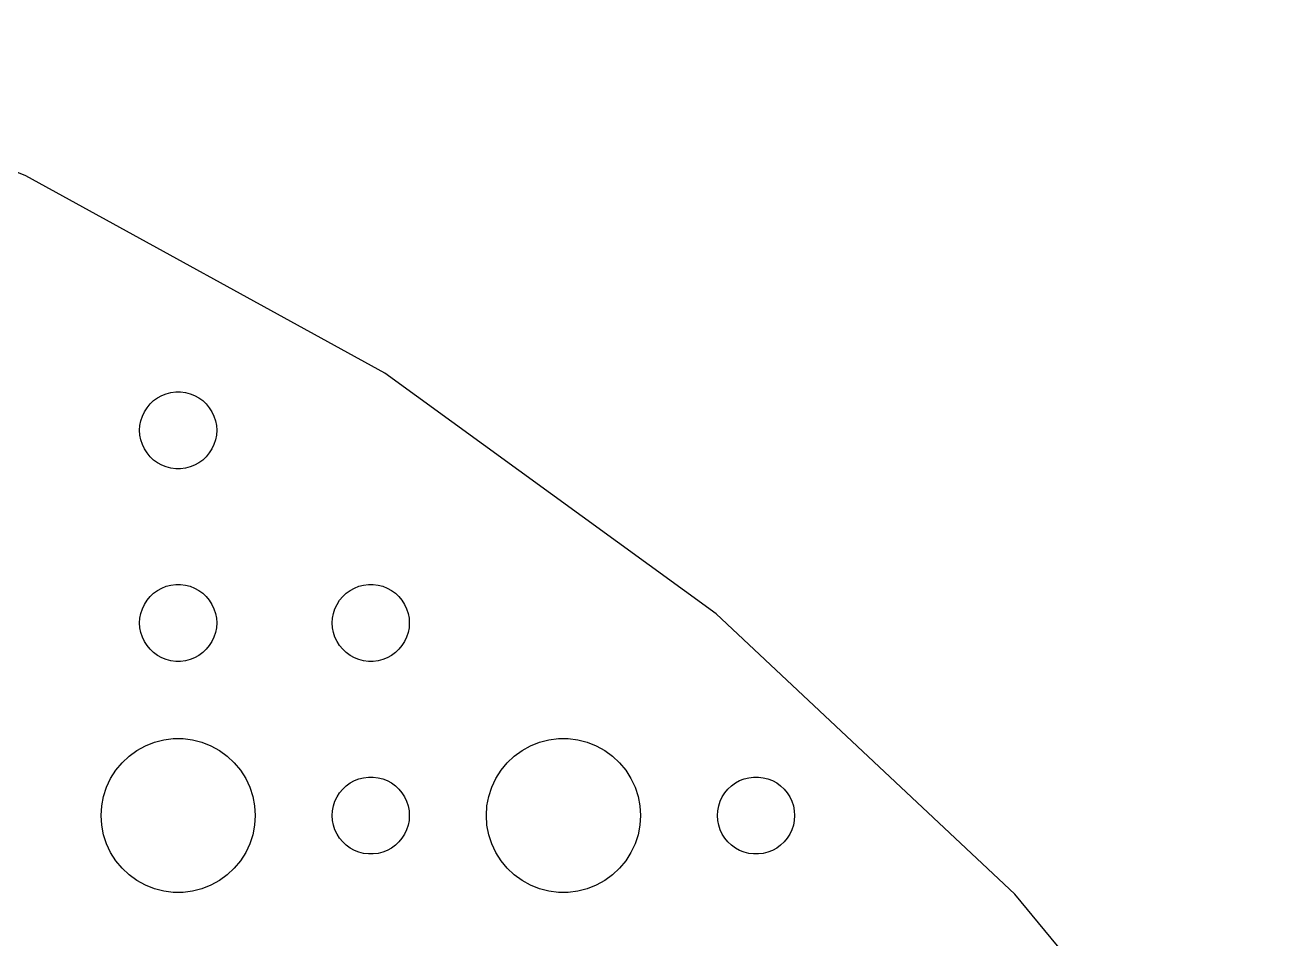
# Model space of a CAD drawing. Header units: metres. Extents: x -127 to 127, y -127 to 127.
# Drawn here: x 54.04 to 102.75, y 85.19 to 120.78 of the extents above; entities that cross this region are included whole.
import ezdxf

# ---------------------------------------------------------------- set-up
doc = ezdxf.new("R2010")
doc.units = ezdxf.units.M

msp = doc.modelspace()

# ---------------------------------------------------------------- linework, layer by layer
for p, q in [((54.074, 114.913), (39.2451, 120.784)), ((68.05, 107.23), (54.074, 114.913)), ((80.9529, 97.8552), (68.05, 107.23)), ((59.0439, 106.156), (59.1963, 106.266)), ((59.1963, 106.266), (59.3613, 106.357)), ((59.3613, 106.357), (59.5365, 106.427)), ((59.5365, 106.427), (59.7189, 106.473)), ((59.7189, 106.473), (59.9058, 106.497)), ((59.9058, 106.497), (60.0942, 106.497)), ((60.0942, 106.497), (60.2811, 106.473)), ((60.2811, 106.473), (60.4635, 106.427)), ((60.4635, 106.427), (60.6387, 106.357)), ((60.6387, 106.357), (60.8037, 106.266)), ((60.8037, 106.266), (60.9561, 106.156)), ((58.6053, 105.552), (58.6855, 105.723)), ((58.6855, 105.723), (58.7865, 105.882)), ((58.7865, 105.882), (58.9065, 106.027)), ((58.9065, 106.027), (59.0439, 106.156)), ((60.9561, 106.156), (61.0934, 106.027)), ((61.0934, 106.027), (61.2135, 105.882)), ((61.2135, 105.882), (61.3145, 105.723)), ((61.3145, 105.723), (61.3947, 105.552)), ((58.5118, 105.188), (58.5471, 105.373)), ((58.5471, 105.373), (58.6053, 105.552)), ((61.3947, 105.552), (61.4529, 105.373)), ((61.4529, 105.373), (61.4882, 105.188)), ((58.5, 105), (58.5118, 105.188)), ((58.5118, 104.812), (58.5, 105)), ((58.5471, 104.627), (58.5118, 104.812)), ((61.4882, 104.812), (61.4529, 104.627)), ((61.4882, 105.188), (61.5, 105)), ((61.5, 105), (61.4882, 104.812)), ((58.6053, 104.448), (58.5471, 104.627)), ((58.6855, 104.277), (58.6053, 104.448)), ((58.7865, 104.118), (58.6855, 104.277)), ((61.3145, 104.277), (61.2135, 104.118)), ((61.3947, 104.448), (61.3145, 104.277)), ((61.4529, 104.627), (61.3947, 104.448)), ((58.9065, 103.973), (58.7865, 104.118)), ((59.0439, 103.844), (58.9065, 103.973)), ((59.1963, 103.734), (59.0439, 103.844)), ((60.9561, 103.844), (60.8037, 103.734)), ((61.0934, 103.973), (60.9561, 103.844)), ((61.2135, 104.118), (61.0934, 103.973)), ((59.3613, 103.643), (59.1963, 103.734)), ((59.5365, 103.573), (59.3613, 103.643)), ((59.7189, 103.527), (59.5365, 103.573)), ((59.9058, 103.503), (59.7189, 103.527)), ((60.0942, 103.503), (59.9058, 103.503)), ((60.2811, 103.527), (60.0942, 103.503)), ((60.4635, 103.573), (60.2811, 103.527)), ((60.6387, 103.643), (60.4635, 103.573)), ((60.8037, 103.734), (60.6387, 103.643)), ((59.3613, 98.8572), (59.5365, 98.9266)), ((59.5365, 98.9266), (59.7189, 98.9734)), ((59.7189, 98.9734), (59.9058, 98.997)), ((59.9058, 98.997), (60.0942, 98.997)), ((60.0942, 98.997), (60.2811, 98.9734)), ((60.2811, 98.9734), (60.4635, 98.9266)), ((60.4635, 98.9266), (60.6387, 98.8572)), ((66.8613, 98.8572), (67.0365, 98.9266)), ((67.0365, 98.9266), (67.2189, 98.9734)), ((67.2189, 98.9734), (67.4058, 98.997)), ((67.4058, 98.997), (67.5942, 98.997)), ((67.5942, 98.997), (67.7811, 98.9734)), ((67.7811, 98.9734), (67.9635, 98.9266)), ((67.9635, 98.9266), (68.1387, 98.8572)), ((58.7865, 98.3817), (58.9065, 98.5268)), ((58.9065, 98.5268), (59.0439, 98.6558)), ((59.0439, 98.6558), (59.1963, 98.7665)), ((59.1963, 98.7665), (59.3613, 98.8572)), ((60.6387, 98.8572), (60.8037, 98.7665)), ((60.8037, 98.7665), (60.9561, 98.6558)), ((60.9561, 98.6558), (61.0934, 98.5268)), ((61.0934, 98.5268), (61.2135, 98.3817)), ((66.2865, 98.3817), (66.4065, 98.5268)), ((66.4065, 98.5268), (66.5439, 98.6558)), ((66.5439, 98.6558), (66.6963, 98.7665)), ((66.6963, 98.7665), (66.8613, 98.8572)), ((68.1387, 98.8572), (68.3037, 98.7665)), ((68.3037, 98.7665), (68.4561, 98.6558)), ((68.4561, 98.6558), (68.5934, 98.5268)), ((68.5934, 98.5268), (68.7135, 98.3817)), ((58.5471, 97.873), (58.6053, 98.0522)), ((58.6053, 98.0522), (58.6855, 98.2226)), ((58.6855, 98.2226), (58.7865, 98.3817)), ((61.2135, 98.3817), (61.3145, 98.2226)), ((61.3145, 98.2226), (61.3947, 98.0522)), ((61.3947, 98.0522), (61.4529, 97.873)), ((66.0471, 97.873), (66.1053, 98.0522)), ((66.1053, 98.0522), (66.1855, 98.2226)), ((66.1855, 98.2226), (66.2865, 98.3817)), ((68.7135, 98.3817), (68.8145, 98.2226)), ((68.8145, 98.2226), (68.8947, 98.0522)), ((68.8947, 98.0522), (68.9529, 97.873)), ((58.5, 97.5), (58.5118, 97.688)), ((58.5118, 97.312), (58.5, 97.5)), ((58.5118, 97.688), (58.5471, 97.873)), ((61.4529, 97.873), (61.4882, 97.688)), ((61.4882, 97.688), (61.5, 97.5)), ((61.5, 97.5), (61.4882, 97.312)), ((66, 97.5), (66.0118, 97.688)), ((66.0118, 97.312), (66, 97.5)), ((66.0118, 97.688), (66.0471, 97.873)), ((68.9529, 97.873), (68.9882, 97.688)), ((68.9882, 97.688), (69, 97.5)), ((69, 97.5), (68.9882, 97.312)), ((92.579, 86.9375), (80.9529, 97.8552)), ((58.5471, 97.127), (58.5118, 97.312)), ((58.6053, 96.9478), (58.5471, 97.127)), ((58.6855, 96.7774), (58.6053, 96.9478)), ((61.3947, 96.9478), (61.3145, 96.7774)), ((61.4529, 97.127), (61.3947, 96.9478)), ((61.4882, 97.312), (61.4529, 97.127)), ((66.0471, 97.127), (66.0118, 97.312)), ((66.1053, 96.9478), (66.0471, 97.127)), ((66.1855, 96.7774), (66.1053, 96.9478)), ((68.8947, 96.9478), (68.8145, 96.7774)), ((68.9529, 97.127), (68.8947, 96.9478)), ((68.9882, 97.312), (68.9529, 97.127)), ((58.7865, 96.6183), (58.6855, 96.7774)), ((58.9065, 96.4732), (58.7865, 96.6183)), ((59.0439, 96.3442), (58.9065, 96.4732)), ((61.0934, 96.4732), (60.9561, 96.3442)), ((61.2135, 96.6183), (61.0934, 96.4732)), ((61.3145, 96.7774), (61.2135, 96.6183)), ((66.2865, 96.6183), (66.1855, 96.7774)), ((66.4065, 96.4732), (66.2865, 96.6183)), ((66.5439, 96.3442), (66.4065, 96.4732)), ((68.5934, 96.4732), (68.4561, 96.3442)), ((68.7135, 96.6183), (68.5934, 96.4732)), ((68.8145, 96.7774), (68.7135, 96.6183)), ((59.1963, 96.2335), (59.0439, 96.3442)), ((59.3613, 96.1428), (59.1963, 96.2335)), ((59.5365, 96.0734), (59.3613, 96.1428)), ((59.7189, 96.0266), (59.5365, 96.0734)), ((59.9058, 96.003), (59.7189, 96.0266)), ((60.0942, 96.003), (59.9058, 96.003)), ((60.2811, 96.0266), (60.0942, 96.003)), ((60.4635, 96.0734), (60.2811, 96.0266)), ((60.6387, 96.1428), (60.4635, 96.0734)), ((60.8037, 96.2335), (60.6387, 96.1428)), ((60.9561, 96.3442), (60.8037, 96.2335)), ((66.6963, 96.2335), (66.5439, 96.3442)), ((66.8613, 96.1428), (66.6963, 96.2335)), ((67.0365, 96.0734), (66.8613, 96.1428)), ((67.2189, 96.0266), (67.0365, 96.0734)), ((67.4058, 96.003), (67.2189, 96.0266)), ((67.5942, 96.003), (67.4058, 96.003)), ((67.7811, 96.0266), (67.5942, 96.003)), ((67.9635, 96.0734), (67.7811, 96.0266)), ((68.1387, 96.1428), (67.9635, 96.0734)), ((68.3037, 96.2335), (68.1387, 96.1428)), ((68.4561, 96.3442), (68.3037, 96.2335)), ((58.3925, 92.533), (58.7227, 92.7145)), ((58.7227, 92.7145), (59.0729, 92.8532)), ((59.0729, 92.8532), (59.4379, 92.9469)), ((59.4379, 92.9469), (59.8116, 92.9941)), ((59.8116, 92.9941), (60.1884, 92.9941)), ((60.1884, 92.9941), (60.5621, 92.9469)), ((60.5621, 92.9469), (60.927, 92.8532)), ((60.927, 92.8532), (61.2773, 92.7145)), ((61.2773, 92.7145), (61.6075, 92.533)), ((73.3925, 92.533), (73.7227, 92.7145)), ((73.7227, 92.7145), (74.073, 92.8532)), ((74.073, 92.8532), (74.4379, 92.9469)), ((74.4379, 92.9469), (74.8116, 92.9941)), ((74.8116, 92.9941), (75.1884, 92.9941)), ((75.1884, 92.9941), (75.5621, 92.9469)), ((75.5621, 92.9469), (75.927, 92.8532)), ((75.927, 92.8532), (76.2773, 92.7145)), ((76.2773, 92.7145), (76.6075, 92.533)), ((57.8131, 92.0536), (58.0877, 92.3115)), ((58.0877, 92.3115), (58.3925, 92.533)), ((61.6075, 92.533), (61.9123, 92.3115)), ((61.9123, 92.3115), (62.1869, 92.0536)), ((72.8131, 92.0536), (73.0877, 92.3115)), ((73.0877, 92.3115), (73.3925, 92.533)), ((76.6075, 92.533), (76.9123, 92.3115)), ((76.9123, 92.3115), (77.1869, 92.0536)), ((57.3711, 91.4453), (57.5729, 91.7634)), ((57.5729, 91.7634), (57.8131, 92.0536)), ((62.1869, 92.0536), (62.427, 91.7634)), ((62.427, 91.7634), (62.6289, 91.4453)), ((72.3711, 91.4453), (72.573, 91.7634)), ((72.573, 91.7634), (72.8131, 92.0536)), ((77.1869, 92.0536), (77.427, 91.7634)), ((77.427, 91.7634), (77.6289, 91.4453)), ((57.0942, 90.7461), (57.2107, 91.1044)), ((57.2107, 91.1044), (57.3711, 91.4453)), ((62.6289, 91.4453), (62.7893, 91.1044)), ((62.7893, 91.1044), (62.9057, 90.7461)), ((66.4065, 91.0268), (66.5439, 91.1558)), ((66.5439, 91.1558), (66.6963, 91.2665)), ((66.6963, 91.2665), (66.8613, 91.3572)), ((66.8613, 91.3572), (67.0365, 91.4266)), ((67.0365, 91.4266), (67.2189, 91.4734)), ((67.2189, 91.4734), (67.4058, 91.497)), ((67.4058, 91.497), (67.5942, 91.497)), ((67.5942, 91.497), (67.7811, 91.4734)), ((67.7811, 91.4734), (67.9635, 91.4266)), ((67.9635, 91.4266), (68.1387, 91.3572)), ((68.1387, 91.3572), (68.3037, 91.2665)), ((68.3037, 91.2665), (68.4561, 91.1558)), ((68.4561, 91.1558), (68.5934, 91.0268)), ((72.0943, 90.7461), (72.2107, 91.1044)), ((72.2107, 91.1044), (72.3711, 91.4453)), ((77.6289, 91.4453), (77.7893, 91.1044)), ((77.7893, 91.1044), (77.9057, 90.7461)), ((81.4065, 91.0268), (81.5439, 91.1558)), ((81.5439, 91.1558), (81.6963, 91.2665)), ((81.6963, 91.2665), (81.8613, 91.3572)), ((81.8613, 91.3572), (82.0365, 91.4266)), ((82.0365, 91.4266), (82.2189, 91.4734)), ((82.2189, 91.4734), (82.4058, 91.497)), ((82.4058, 91.497), (82.5942, 91.497)), ((82.5942, 91.497), (82.7811, 91.4734)), ((82.7811, 91.4734), (82.9635, 91.4266)), ((82.9635, 91.4266), (83.1387, 91.3572)), ((83.1387, 91.3572), (83.3037, 91.2665)), ((83.3037, 91.2665), (83.4561, 91.1558)), ((83.4561, 91.1558), (83.5934, 91.0268)), ((57.0237, 90.376), (57.0942, 90.7461)), ((62.9057, 90.7461), (62.9763, 90.376)), ((66.1053, 90.5522), (66.1855, 90.7226)), ((66.1855, 90.7226), (66.2865, 90.8817)), ((66.2865, 90.8817), (66.4065, 91.0268)), ((68.5934, 91.0268), (68.7135, 90.8817)), ((68.7135, 90.8817), (68.8145, 90.7226)), ((68.8145, 90.7226), (68.8947, 90.5522)), ((72.0237, 90.376), (72.0943, 90.7461)), ((77.9057, 90.7461), (77.9763, 90.376)), ((81.1053, 90.5522), (81.1855, 90.7226)), ((81.1855, 90.7226), (81.2865, 90.8817)), ((81.2865, 90.8817), (81.4065, 91.0268)), ((83.5934, 91.0268), (83.7135, 90.8817)), ((83.7135, 90.8817), (83.8145, 90.7226)), ((83.8145, 90.7226), (83.8947, 90.5522)), ((57, 90), (57.0237, 90.376)), ((62.9763, 90.376), (63, 90)), ((66, 90), (66.0118, 90.188)), ((66.0118, 90.188), (66.0471, 90.373)), ((66.0471, 90.373), (66.1053, 90.5522)), ((68.8947, 90.5522), (68.9529, 90.373)), ((68.9529, 90.373), (68.9882, 90.188)), ((68.9882, 90.188), (69, 90)), ((72, 90), (72.0237, 90.376)), ((77.9763, 90.376), (78, 90)), ((81, 90), (81.0118, 90.188)), ((81.0118, 90.188), (81.0471, 90.373)), ((81.0471, 90.373), (81.1053, 90.5522)), ((83.8947, 90.5522), (83.9529, 90.373)), ((83.9529, 90.373), (83.9882, 90.188)), ((83.9882, 90.188), (84, 90)), ((57.0237, 89.624), (57, 90)), ((57.0942, 89.2539), (57.0237, 89.624)), ((62.9763, 89.624), (62.9057, 89.2539)), ((63, 90), (62.9763, 89.624)), ((66.0118, 89.812), (66, 90)), ((66.0471, 89.627), (66.0118, 89.812)), ((66.1053, 89.4478), (66.0471, 89.627)), ((68.9529, 89.627), (68.8947, 89.4478)), ((68.9882, 89.812), (68.9529, 89.627)), ((69, 90), (68.9882, 89.812)), ((72.0237, 89.624), (72, 90)), ((72.0943, 89.2539), (72.0237, 89.624)), ((77.9763, 89.624), (77.9057, 89.2539)), ((78, 90), (77.9763, 89.624)), ((81.0118, 89.812), (81, 90)), ((81.0471, 89.627), (81.0118, 89.812)), ((81.1053, 89.4478), (81.0471, 89.627)), ((83.9529, 89.627), (83.8947, 89.4478)), ((83.9882, 89.812), (83.9529, 89.627)), ((84, 90), (83.9882, 89.812)), ((57.2107, 88.8956), (57.0942, 89.2539)), ((62.9057, 89.2539), (62.7893, 88.8956)), ((66.1855, 89.2774), (66.1053, 89.4478)), ((66.2865, 89.1183), (66.1855, 89.2774)), ((68.8145, 89.2774), (68.7135, 89.1183)), ((68.8947, 89.4478), (68.8145, 89.2774)), ((72.2107, 88.8956), (72.0943, 89.2539)), ((77.9057, 89.2539), (77.7893, 88.8956)), ((81.1855, 89.2774), (81.1053, 89.4478)), ((81.2865, 89.1183), (81.1855, 89.2774)), ((83.8145, 89.2774), (83.7135, 89.1183)), ((83.8947, 89.4478), (83.8145, 89.2774)), ((57.3711, 88.5547), (57.2107, 88.8956)), ((62.7893, 88.8956), (62.6289, 88.5547)), ((66.4065, 88.9732), (66.2865, 89.1183)), ((66.5439, 88.8442), (66.4065, 88.9732)), ((66.6963, 88.7335), (66.5439, 88.8442)), ((66.8613, 88.6428), (66.6963, 88.7335)), ((68.3037, 88.7335), (68.1387, 88.6428)), ((68.4561, 88.8442), (68.3037, 88.7335)), ((68.5934, 88.9732), (68.4561, 88.8442)), ((68.7135, 89.1183), (68.5934, 88.9732)), ((72.3711, 88.5547), (72.2107, 88.8956)), ((77.7893, 88.8956), (77.6289, 88.5547)), ((81.4065, 88.9732), (81.2865, 89.1183)), ((81.5439, 88.8442), (81.4065, 88.9732)), ((81.6963, 88.7335), (81.5439, 88.8442)), ((81.8613, 88.6428), (81.6963, 88.7335)), ((83.3037, 88.7335), (83.1387, 88.6428)), ((83.4561, 88.8442), (83.3037, 88.7335)), ((83.5934, 88.9732), (83.4561, 88.8442)), ((83.7135, 89.1183), (83.5934, 88.9732)), ((57.5729, 88.2366), (57.3711, 88.5547)), ((57.8131, 87.9464), (57.5729, 88.2366)), ((62.427, 88.2366), (62.1869, 87.9464)), ((62.6289, 88.5547), (62.427, 88.2366)), ((67.0365, 88.5734), (66.8613, 88.6428)), ((67.2189, 88.5266), (67.0365, 88.5734)), ((67.4058, 88.503), (67.2189, 88.5266)), ((67.5942, 88.503), (67.4058, 88.503)), ((67.7811, 88.5266), (67.5942, 88.503)), ((67.9635, 88.5734), (67.7811, 88.5266)), ((68.1387, 88.6428), (67.9635, 88.5734)), ((72.573, 88.2366), (72.3711, 88.5547)), ((72.8131, 87.9464), (72.573, 88.2366)), ((77.427, 88.2366), (77.1869, 87.9464)), ((77.6289, 88.5547), (77.427, 88.2366)), ((82.0365, 88.5734), (81.8613, 88.6428)), ((82.2189, 88.5266), (82.0365, 88.5734)), ((82.4058, 88.503), (82.2189, 88.5266)), ((82.5942, 88.503), (82.4058, 88.503)), ((82.7811, 88.5266), (82.5942, 88.503)), ((82.9635, 88.5734), (82.7811, 88.5266)), ((83.1387, 88.6428), (82.9635, 88.5734)), ((58.0877, 87.6885), (57.8131, 87.9464)), ((58.3925, 87.467), (58.0877, 87.6885)), ((61.9123, 87.6885), (61.6075, 87.467)), ((62.1869, 87.9464), (61.9123, 87.6885)), ((73.0877, 87.6885), (72.8131, 87.9464)), ((73.3925, 87.467), (73.0877, 87.6885)), ((76.9123, 87.6885), (76.6075, 87.467)), ((77.1869, 87.9464), (76.9123, 87.6885)), ((58.7227, 87.2855), (58.3925, 87.467)), ((59.0729, 87.1468), (58.7227, 87.2855)), ((61.2773, 87.2855), (60.927, 87.1468)), ((61.6075, 87.467), (61.2773, 87.2855)), ((73.7227, 87.2855), (73.3925, 87.467)), ((74.073, 87.1468), (73.7227, 87.2855)), ((76.2773, 87.2855), (75.927, 87.1468)), ((76.6075, 87.467), (76.2773, 87.2855)), ((59.4379, 87.0531), (59.0729, 87.1468)), ((59.8116, 87.0059), (59.4379, 87.0531)), ((60.1884, 87.0059), (59.8116, 87.0059)), ((60.5621, 87.0531), (60.1884, 87.0059)), ((60.927, 87.1468), (60.5621, 87.0531)), ((74.4379, 87.0531), (74.073, 87.1468)), ((74.8116, 87.0059), (74.4379, 87.0531)), ((75.1884, 87.0059), (74.8116, 87.0059)), ((75.5621, 87.0531), (75.1884, 87.0059)), ((75.927, 87.1468), (75.5621, 87.0531)), ((102.745, 74.6487), (92.579, 86.9375))]:
    msp.add_line(p, q)

doc.saveas('drawing.dxf')
